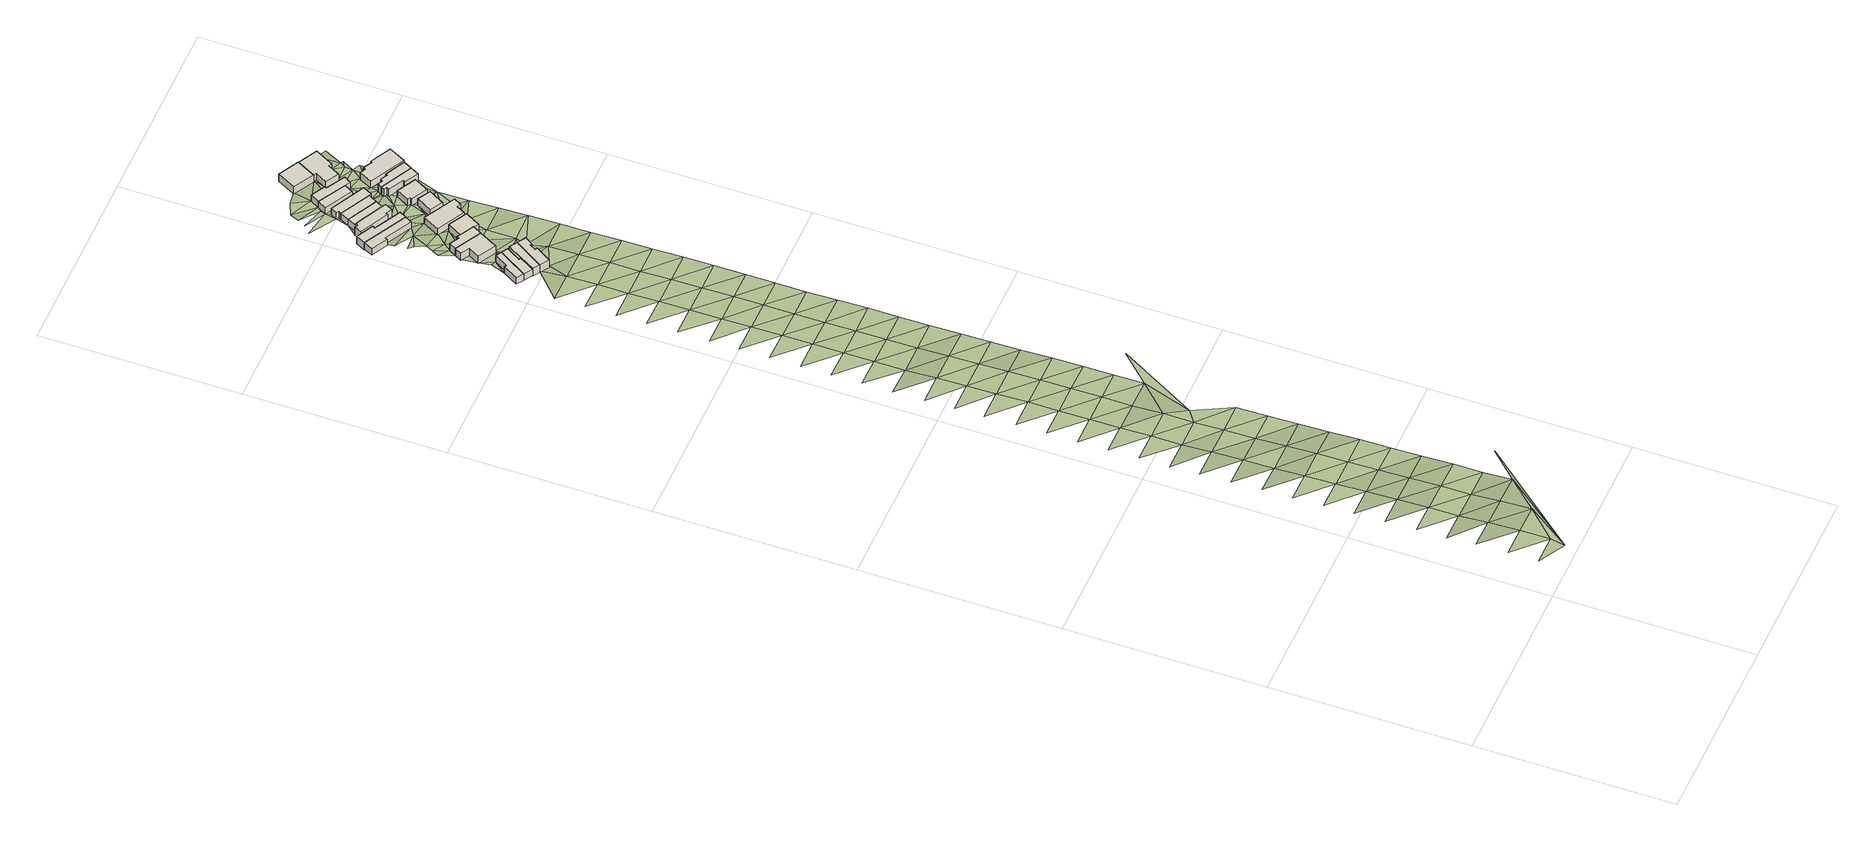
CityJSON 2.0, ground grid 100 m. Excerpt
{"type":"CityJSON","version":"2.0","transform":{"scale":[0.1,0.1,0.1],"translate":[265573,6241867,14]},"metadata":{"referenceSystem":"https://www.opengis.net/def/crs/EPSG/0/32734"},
"CityObjects":{
"building1":{"type":"Building","attributes":{"address":"24 Dove Street Salt River Cape Town","building":"house","building:levels":1,"building_height":4.1,"roof_height":21.85,"ground_height":17.75,"plus_code":"4FRW3F87+RH6"},"geometry":[{"type":"Solid","lod":"1","boundaries":[[[[0,1,2,3]],[[1,4,5,2]],[[4,6,7,5]],[[6,8,9,7]],[[8,10,11,9]],[[10,0,3,11]],[[3,2,5,7,9,11]],[[10,8,6,4,1,0]]]]}]},
"building2":{"type":"Building","attributes":{"address":"22 Dove Street Salt River Cape Town","building":"house","building:levels":1,"building_height":4.1,"roof_height":21.85,"ground_height":17.75,"plus_code":"4FRW3F87+RHH"},"geometry":[{"type":"Solid","lod":"1","boundaries":[[[[0,12,13,3]],[[12,14,15,13]],[[14,16,17,15]],[[16,18,19,17]],[[18,1,2,19]],[[1,0,3,2]],[[3,13,15,17,19,2]],[[1,18,16,14,12,0]]]]}]},
"building3":{"type":"Building","attributes":{"address":"20 Dove Street Salt River Cape Town","building":"house","building:levels":1,"building_height":4.1,"roof_height":22.31,"ground_height":18.21,"plus_code":"4FRW3F87+QHX"},"geometry":[{"type":"Solid","lod":"1","boundaries":[[[[20,21,22,23]],[[21,24,25,22]],[[24,26,27,25]],[[26,28,29,27]],[[28,20,23,29]],[[23,22,25,27,29]],[[28,26,24,21,20]]]]}]},
"building4":{"type":"Building","attributes":{"address":"18 Dove Street Salt River Cape Town","building":"house","building:levels":1,"building_height":4.1,"roof_height":22.31,"ground_height":18.21,"plus_code":"4FRW3F87+QJV"},"geometry":[{"type":"Solid","lod":"1","boundaries":[[[[21,30,31,22]],[[30,32,33,31]],[[32,34,35,33]],[[34,36,37,35]],[[36,38,39,37]],[[38,40,41,39]],[[40,24,25,41]],[[24,21,22,25]],[[22,31,33,35,37,39,41,25]],[[24,40,38,36,34,32,30,21]]]]}]},
"building5":{"type":"Building","attributes":{"address":"46 Chatham Road Salt River Cape Town","building":"house","building:levels":1,"building_height":4.1,"roof_height":21.6,"ground_height":17.5,"plus_code":"4FRW3F87+VJJ"},"geometry":[{"type":"Solid","lod":"1","boundaries":[[[[42,43,44,45]],[[43,46,47,44]],[[46,48,49,47]],[[48,50,51,49]],[[50,52,53,51]],[[52,42,45,53]],[[45,44,47,49,51,53]],[[52,50,48,46,43,42]]]]}]},
"building6":{"type":"Building","attributes":{"address":"44 Chatham Road Salt River Cape Town","building":"house","building:levels":1,"building_height":4.1,"roof_height":21.6,"ground_height":17.5,"plus_code":"4FRW3F87+WJ2"},"geometry":[{"type":"Solid","lod":"1","boundaries":[[[[42,54,55,45]],[[54,56,57,55]],[[56,58,59,57]],[[58,60,61,59]],[[60,62,63,61]],[[62,43,44,63]],[[43,42,45,44]],[[45,55,57,59,61,63,44]],[[43,62,60,58,56,54,42]]]]}]},
"building7":{"type":"Building","attributes":{"address":"59 Kingsley Road Salt River Cape Town","building":"house","building:levels":1,"building_height":4.1,"roof_height":20.29,"ground_height":16.19,"plus_code":"4FRW3F97+2HJ"},"geometry":[{"type":"Solid","lod":"1","boundaries":[[[[64,65,66,67]],[[65,68,69,66]],[[68,70,71,69]],[[70,72,73,71]],[[72,74,75,73]],[[74,64,67,75]],[[67,66,69,71,73,75]],[[74,72,70,68,65,64]]]]}]},
"building8":{"type":"Building","attributes":{"address":"57 Kingsley Road Salt River Cape Town","building":"house","building:levels":1,"building_height":4.1,"roof_height":20.28,"ground_height":16.18,"plus_code":"4FRW3F97+2HX"},"geometry":[{"type":"Solid","lod":"1","boundaries":[[[[76,77,75,67]],[[77,78,79,75]],[[78,80,81,79]],[[80,82,83,81]],[[82,84,85,83]],[[84,76,67,85]],[[67,75,79,81,83,85]],[[84,82,80,78,77,76]]]]}]},
"building9":{"type":"Building","attributes":{"address":"42A Chatham Road Salt River Cape Town","building":"house","building:levels":1,"building_height":4.1,"roof_height":20.75,"ground_height":16.65,"plus_code":"4FRW3F87+WJH"},"geometry":[{"type":"Solid","lod":"1","boundaries":[[[[86,87,88,89]],[[87,90,91,88]],[[90,92,93,91]],[[92,94,95,93]],[[94,86,89,95]],[[89,88,91,93,95]],[[94,92,90,87,86]]]]}]},
"building10":{"type":"Building","attributes":{"address":"55 Kingsley Road Salt River Cape Town","building":"house","building:levels":1,"building_height":4.1,"roof_height":20.28,"ground_height":16.18,"plus_code":"4FRW3F97+3H9"},"geometry":[{"type":"Solid","lod":"1","boundaries":[[[[96,97,98,99]],[[97,100,101,98]],[[100,102,103,101]],[[102,104,105,103]],[[104,106,107,105]],[[106,108,109,107]],[[108,110,111,109]],[[110,112,113,111]],[[112,96,99,113]],[[99,98,101,103,105,107,109,111,113]],[[112,110,108,106,104,102,100,97,96]]]]}]},
"building11":{"type":"Building","attributes":{"address":"53 Kingsley Road Salt River Cape Town","building":"house","building:levels":1,"building_height":4.1,"roof_height":19.21,"ground_height":15.11,"plus_code":"4FRW3F97+3JM"},"geometry":[{"type":"Solid","lod":"1","boundaries":[[[[114,96,115,116]],[[96,112,117,115]],[[112,118,119,117]],[[118,114,116,119]],[[116,115,117,119]],[[118,112,96,114]]]]}]},
"building12":{"type":"Building","attributes":{"address":"42 Chatham Road Salt River Cape Town","building":"house","building:levels":1,"building_height":4.1,"roof_height":20.31,"ground_height":16.21,"plus_code":"4FRW3F87+XJH"},"geometry":[{"type":"Solid","lod":"1","boundaries":[[[[120,121,122,123]],[[121,124,125,122]],[[124,126,127,125]],[[126,128,129,127]],[[128,130,131,129]],[[130,120,123,131]],[[123,122,125,127,129,131]],[[130,128,126,124,121,120]]]]}]},
"building13":{"type":"Building","attributes":{"address":"51 Kingsley Road Salt River Cape Town","building":"house","building:levels":1,"building_height":4.1,"roof_height":19.21,"ground_height":15.11,"plus_code":"4FRW3F97+3JV"},"geometry":[{"type":"Solid","lod":"1","boundaries":[[[[132,114,116,133]],[[114,118,119,116]],[[118,134,135,119]],[[134,132,133,135]],[[133,116,119,135]],[[134,118,114,132]]]]}]},
"building14":{"type":"Building","attributes":{"address":"49 Kingsley Road Salt River Cape Town","building":"house","building:levels":1,"building_height":4.1,"roof_height":19.21,"ground_height":15.11,"plus_code":"4FRW3F97+4J8"},"geometry":[{"type":"Solid","lod":"1","boundaries":[[[[132,134,135,133]],[[134,136,137,135]],[[136,138,139,137]],[[138,140,141,139]],[[140,142,143,141]],[[142,144,145,143]],[[144,132,133,145]],[[133,135,137,139,141,143,145]],[[144,142,140,138,136,134,132]]]]}]},
"building15":{"type":"Building","attributes":{"address":"Salt River Cape Town","building":"house","building:levels":1,"building_height":4.1,"roof_height":19.21,"ground_height":15.11,"plus_code":"4FRW3F97+4JW"},"geometry":[{"type":"Solid","lod":"1","boundaries":[[[[146,147,148,149]],[[147,150,151,148]],[[150,152,153,151]],[[152,146,149,153]],[[149,148,151,153]],[[152,150,147,146]]]]}]},
"building16":{"type":"Building","attributes":{"address":"40 Chatham Road Salt River Cape Town","building":"house","building:levels":1,"building_height":4.1,"roof_height":20.31,"ground_height":16.21,"plus_code":"4FRW3F87+XMW"},"geometry":[{"type":"Solid","lod":"1","boundaries":[[[[154,155,156,157]],[[155,158,159,156]],[[158,160,161,159]],[[160,154,157,161]],[[157,156,159,161]],[[160,158,155,154]]]]}]},
"building17":{"type":"Building","attributes":{"address":"Salt River Cape Town","building":"house","building:levels":1,"building_height":4.1,"roof_height":19.21,"ground_height":15.11,"plus_code":"4FRW3F97+5M2"},"geometry":[{"type":"Solid","lod":"1","boundaries":[[[[146,152,153,149]],[[152,162,163,153]],[[162,164,165,163]],[[164,166,167,165]],[[166,168,169,167]],[[168,170,171,169]],[[170,146,149,171]],[[149,153,163,165,167,169,171]],[[170,168,166,164,162,152,146]]]]}]},
"building18":{"type":"Building","attributes":{"address":"38 Chatham Road Salt River Cape Town","building":"house","building:levels":1,"building_height":4.1,"roof_height":19.81,"ground_height":15.71,"plus_code":"4FRW3F97+2PC"},"geometry":[{"type":"Solid","lod":"1","boundaries":[[[[172,173,174,175]],[[173,176,177,174]],[[176,178,179,177]],[[178,180,181,179]],[[180,182,183,181]],[[182,172,175,183]],[[175,174,177,179,181,183]],[[182,180,178,176,173,172]]]]}]},
"building19":{"type":"Building","attributes":{"address":"Chatham Road Salt River Cape Town","building":"house","building:levels":1,"building_height":4.1,"roof_height":19.81,"ground_height":15.71,"plus_code":"4FRW3F97+3P3"},"geometry":[{"type":"Solid","lod":"1","boundaries":[[[[184,185,186,187]],[[185,188,189,186]],[[188,190,191,189]],[[190,192,193,191]],[[192,194,195,193]],[[194,196,197,195]],[[196,198,199,197]],[[198,184,187,199]],[[187,186,189,191,193,195,197,199]],[[198,196,194,192,190,188,185,184]]]]}]},
"building20":{"type":"Building","attributes":{"address":"43 Kingsley Road Salt River Cape Town","building":"house","building:levels":1,"building_height":4.1,"roof_height":18.64,"ground_height":14.54,"plus_code":"4FRW3F97+6M7"},"geometry":[{"type":"Solid","lod":"1","boundaries":[[[[200,201,202,203]],[[201,204,205,202]],[[204,206,207,205]],[[206,200,203,207]],[[203,202,205,207]],[[206,204,201,200]]]]}]},
"building21":{"type":"Building","attributes":{"address":"Chatham Road Salt River Cape Town","building":"house","building:levels":1,"building_height":4.1,"roof_height":19.81,"ground_height":15.71,"plus_code":"4FRW3F97+3P8"},"geometry":[{"type":"Solid","lod":"1","boundaries":[[[[208,209,210,187]],[[209,211,212,210]],[[211,213,214,212]],[[213,215,216,214]],[[215,217,218,216]],[[217,219,220,218]],[[219,221,186,220]],[[221,208,187,186]],[[187,210,212,214,216,218,220,186]],[[221,219,217,215,213,211,209,208]]]]}]},
"building22":{"type":"Building","attributes":{"address":"78 Pope Street Salt River Cape Town","building":"house","building:levels":1,"building_height":4.1,"roof_height":18.45,"ground_height":14.35,"plus_code":"4FRW3F97+5PR"},"geometry":[{"type":"Solid","lod":"1","boundaries":[[[[222,223,224,225]],[[223,226,227,224]],[[226,228,229,227]],[[228,230,231,229]],[[230,232,233,231]],[[232,234,235,233]],[[234,236,237,235]],[[236,222,225,237]],[[225,224,227,229,231,233,235,237]],[[236,234,232,230,228,226,223,222]]]]}]},
"building23":{"type":"Building","attributes":{"address":"32 Chatham Road Salt River Cape Town","building":"house","building:levels":1,"building_height":4.1,"roof_height":18.91,"ground_height":14.81,"plus_code":"4FRW3F97+3QJ"},"geometry":[{"type":"Solid","lod":"1","boundaries":[[[[238,239,240,241]],[[239,242,243,240]],[[242,244,245,243]],[[244,246,247,245]],[[246,248,249,247]],[[248,250,251,249]],[[250,252,253,251]],[[252,238,241,253]],[[241,240,243,245,247,249,251,253]],[[252,250,248,246,244,242,239,238]]]]}]},
"terrain1":{"type":"TINRelief","geometry":[{"type":"CompositeSurface","lod":"1","boundaries":[[[254,255,256]],[[255,257,258]],[[259,260,257]],[[255,254,261]],[[262,263,259]],[[257,255,261]],[[259,257,261]],[[262,264,265]],[[266,262,259]],[[267,268,264]],[[259,261,266]],[[254,269,261]],[[270,264,262]],[[271,272,267]],[[270,262,266]],[[267,264,273]],[[274,275,271]],[[273,264,270]],[[266,261,269]],[[276,271,267]],[[277,278,274]],[[266,269,270]],[[276,267,273]],[[254,279,269]],[[280,274,271]],[[281,282,277]],[[273,270,283]],[[280,271,276]],[[283,270,269]],[[277,274,284]],[[281,285,286]],[[276,273,287]],[[284,274,280]],[[287,273,283]],[[288,281,277]],[[289,290,285]],[[276,291,280]],[[288,277,284]],[[291,276,287]],[[292,285,281]],[[293,294,289]],[[284,280,295]],[[292,281,288]],[[295,280,291]],[[289,285,296]],[[297,298,293]],[[288,284,299]],[[296,285,292]],[[299,284,295]],[[300,293,289]],[[297,301,302]],[[288,303,292]],[[300,289,296]],[[303,288,299]],[[304,297,293]],[[301,305,306]],[[296,292,307]],[[304,293,300]],[[292,303,307]],[[301,297,308]],[[305,309,310]],[[300,296,311]],[[308,297,304]],[[296,307,311]],[[312,305,301]],[[309,313,314]],[[315,304,300]],[[301,308,312]],[[304,316,308]],[[315,300,311]],[[317,309,305]],[[313,318,319]],[[316,304,315]],[[317,305,312]],[[313,309,320]],[[318,321,322]],[[320,309,317]],[[316,323,308]],[[323,312,308]],[[324,318,313]],[[321,325,326]],[[323,317,312]],[[324,313,320]],[[327,321,318]],[[325,328,329]],[[320,317,330]],[[327,318,324]],[[323,330,317]],[[325,321,331]],[[328,332,333]],[[334,324,320]],[[335,323,316]],[[331,321,327]],[[330,334,320]],[[336,328,325]],[[337,332,338]],[[339,327,324]],[[325,331,336]],[[334,339,324]],[[340,332,328]],[[341,338,342]],[[331,327,343]],[[328,336,340]],[[339,343,327]],[[344,338,332]],[[345,346,342]],[[336,331,347]],[[344,332,340]],[[343,347,331]],[[342,338,348]],[[349,350,345]],[[351,340,336]],[[348,338,344]],[[347,351,336]],[[352,345,342]],[[349,353,354]],[[355,344,340]],[[342,348,352]],[[351,355,340]],[[356,349,345]],[[357,358,353]],[[348,344,359]],[[356,345,352]],[[355,359,344]],[[360,353,349]],[[361,362,357]],[[363,352,348]],[[360,349,356]],[[359,363,348]],[[353,364,357]],[[365,366,361]],[[367,356,352]],[[364,353,360]],[[363,367,352]],[[368,361,357]],[[365,369,370]],[[360,356,371]],[[368,357,364]],[[367,371,356]],[[365,361,372]],[[369,373,374]],[[375,364,360]],[[372,361,368]],[[373,376,374]],[[371,375,360]],[[377,369,365]],[[378,368,364]],[[377,365,372]],[[375,378,364]],[[369,379,373]],[[380,376,373]],[[4,8,6]],[[372,368,381]],[[379,369,377]],[[4,382,8]],[[378,381,368]],[[383,382,4]],[[380,373,384]],[[385,377,372]],[[384,373,379]],[[386,387,383]],[[14,18,16]],[[383,4,388]],[[381,385,372]],[[4,1,388]],[[14,389,18]],[[43,62,390]],[[391,390,62]],[[1,18,388]],[[392,379,377]],[[380,393,394]],[[18,389,388]],[[393,380,384]],[[394,395,396]],[[385,392,377]],[[397,396,395]],[[391,62,398]],[[391,398,399]],[[393,395,394]],[[62,60,58]],[[62,58,398]],[[384,379,400]],[[401,402,403]],[[388,389,404]],[[402,401,399]],[[389,24,404]],[[393,40,395]],[[392,400,379]],[[398,405,399]],[[70,406,407]],[[408,388,404]],[[40,404,24]],[[405,402,399]],[[398,58,94]],[[409,393,384]],[[407,406,402]],[[56,94,58]],[[405,398,94]],[[400,409,384]],[[410,411,412]],[[393,413,40]],[[414,410,415]],[[404,416,408]],[[114,417,96]],[[418,408,419]],[[402,405,128]],[[416,419,408]],[[407,402,128]],[[415,410,412]],[[420,412,411]],[[404,40,421]],[[409,413,393]],[[94,422,405]],[[147,423,142]],[[128,424,407]],[[132,142,114]],[[92,419,416]],[[416,404,421]],[[420,415,412]],[[421,40,413]],[[144,142,132]],[[425,426,147]],[[92,422,94]],[[427,428,415]],[[429,424,128]],[[420,427,415]],[[147,142,140]],[[430,431,146]],[[420,424,429]],[[146,431,425]],[[429,128,432]],[[433,92,416]],[[434,432,128]],[[147,146,425]],[[435,427,420]],[[433,416,421]],[[422,92,436]],[[430,146,170]],[[429,437,420]],[[435,438,427]],[[140,150,147]],[[439,430,170]],[[118,440,438]],[[441,422,436]],[[442,429,432]],[[128,443,434]],[[444,435,420]],[[444,420,437]],[[118,438,435]],[[437,429,442]],[[436,92,445]],[[433,445,92]],[[446,444,437]],[[150,140,138]],[[447,439,170]],[[134,118,136]],[[118,435,448]],[[449,435,444]],[[445,443,436]],[[448,136,118]],[[437,442,450]],[[451,434,443]],[[452,435,449]],[[435,452,448]],[[450,442,160]],[[434,451,160]],[[448,185,136]],[[445,451,443]],[[453,447,170]],[[452,454,448]],[[136,455,138]],[[453,170,168]],[[455,136,185]],[[166,456,168]],[[162,150,138]],[[162,152,150]],[[451,450,160]],[[449,457,452]],[[456,458,168]],[[164,456,166]],[[138,455,459]],[[138,459,162]],[[449,460,457]],[[453,168,458]],[[460,449,172]],[[451,172,450]],[[215,455,217]],[[455,215,459]],[[458,456,461]],[[461,456,164]],[[162,459,462]],[[463,453,458]],[[462,164,162]],[[211,459,215]],[[451,464,172]],[[464,460,172]],[[211,215,213]],[[465,461,164]],[[465,164,462]],[[466,459,211]],[[462,467,468]],[[461,469,470]],[[462,468,465]],[[461,471,469]],[[471,461,465]],[[472,465,468]],[[473,474,468]],[[472,468,474]],[[475,469,471]],[[465,476,471]],[[471,476,475]],[[236,469,475]],[[475,477,236]]]}]}
},
"vertices":[
[98,5056,38],[188,5202,38],[188,5202,79],[98,5056,79],[159,5217,38],[159,5217,79],[119,5150,38],[119,5150,79],[109,5156,38],[109,5156,79],[63,5080,38],[63,5080,79],
[141,5030,38],[141,5030,79],[186,5105,38],[186,5105,79],[176,5111,38],[176,5111,79],[220,5182,38],[220,5182,79],
[141,5030,34],[174,5008,34],[174,5008,83],[141,5030,83],[268,5156,34],[268,5156,83],[231,5179,34],[231,5179,83],[186,5105,34],[186,5105,83],
[219,4980,34],[219,4980,83],[268,5058,34],[268,5058,83],[257,5065,34],[257,5065,83],[275,5094,34],[275,5094,83],[283,5089,34],[283,5089,83],[309,5130,34],[309,5130,83],
[268,5333,30],[137,5405,30],[137,5405,76],[268,5333,76],[116,5370,30],[116,5370,76],[158,5347,30],[158,5347,76],[127,5290,30],[127,5290,76],[218,5240,30],[218,5240,76],
[294,5378,30],[294,5378,76],[227,5415,30],[227,5415,76],[207,5425,30],[207,5425,76],[201,5415,30],[201,5415,76],[156,5440,30],[156,5440,76],
[30,5808,22],[6,5763,22],[6,5763,63],[30,5808,63],[87,5719,22],[87,5719,63],[93,5730,22],[93,5730,63],[229,5657,22],[229,5657,63],[248,5691,22],[248,5691,63],
[30,5808,15],[248,5691,15],[267,5725,15],[267,5725,63],[133,5797,15],[133,5797,63],[140,5809,15],[140,5809,63],[55,5854,15],[55,5854,63],
[227,5415,26],[294,5378,26],[294,5378,68],[227,5415,68],[321,5363,26],[321,5363,68],[364,5440,26],[364,5440,68],[270,5491,26],[270,5491,68],
[126,5888,11],[120,5875,11],[120,5875,63],[126,5888,63],[105,5883,11],[105,5883,63],[87,5848,11],[87,5848,63],[233,5773,11],[233,5773,63],[237,5782,11],[237,5782,63],[268,5766,11],[268,5766,63],[288,5805,11],[288,5805,63],[276,5811,11],[276,5811,63],
[148,5933,11],[126,5888,52],[148,5933,52],[276,5811,52],[299,5854,11],[299,5854,52],
[370,5453,22],[393,5496,22],[393,5496,63],[370,5453,63],[412,5486,22],[412,5486,63],[434,5526,22],[434,5526,63],[277,5611,22],[277,5611,63],[232,5528,22],[232,5528,63],
[171,5978,11],[171,5978,52],[322,5898,11],[322,5898,52],
[334,5893,11],[334,5893,52],[358,5939,11],[358,5939,52],[183,6030,11],[183,6030,52],[166,5997,11],[166,5997,52],[178,5990,11],[178,5990,52],
[202,6100,11],[177,6055,11],[177,6055,52],[202,6100,52],[316,5979,11],[316,5979,52],[340,6023,11],[340,6023,52],
[374,5681,20],[329,5602,20],[329,5602,63],[374,5681,63],[392,5567,20],[392,5567,63],[437,5646,20],[437,5646,63],
[367,6008,11],[367,6008,52],[388,6044,11],[388,6044,52],[295,6096,11],[295,6096,52],[300,6105,11],[300,6105,52],[228,6145,11],[228,6145,52],
[486,5737,17],[392,5788,17],[392,5788,58],[486,5737,58],[356,5723,17],[356,5723,58],[370,5716,17],[370,5716,58],[365,5708,17],[365,5708,58],[446,5664,17],[446,5664,58],
[546,5781,11],[387,5864,11],[387,5864,58],[546,5781,58],[377,5846,11],[377,5846,58],[391,5839,11],[391,5839,58],[384,5826,11],[384,5826,58],[459,5787,11],[459,5787,58],[453,5776,11],[453,5776,58],[523,5739,11],[523,5739,58],
[403,6276,0],[301,6332,0],[301,6332,46],[403,6276,46],[250,6237,0],[250,6237,46],[353,6182,0],[353,6182,46],
[546,5781,8],[567,5824,8],[567,5824,58],[468,5875,8],[468,5875,58],[464,5867,8],[464,5867,58],[429,5885,8],[429,5885,58],[423,5873,8],[423,5873,58],[399,5885,8],[399,5885,58],[387,5864,8],
[403,6276,3],[353,6182,3],[353,6182,44],[403,6276,44],[367,6174,3],[367,6174,44],[336,6115,3],[336,6115,44],[402,6079,3],[402,6079,44],[434,6139,3],[434,6139,44],[450,6131,3],[450,6131,44],[500,6224,3],[500,6224,44],
[409,5925,3],[586,5832,3],[586,5832,49],[409,5925,49],[630,5916,3],[630,5916,49],[525,5971,3],[525,5971,49],[521,5963,3],[521,5963,49],[476,5987,3],[476,5987,49],[470,5976,3],[470,5976,49],[443,5989,3],[443,5989,49],
[165,5,176],[183,80,174],[33,80,174],[183,230,172],[33,230,173],[183,385,164],[33,385,170],[333,230,166],[183,530,149],[33,530,153],[183,675,149],[33,675,153],[333,385,158],[183,830,143],[33,830,147],[484,385,152],[333,530,144],[183,980,137],[33,980,141],[333,675,144],[183,1130,131],[33,1130,134],[333,830,138],[183,1280,125],[33,1280,127],[634,530,135],[333,980,132],[183,1430,117],[33,1430,124],[484,530,140],[333,1130,128],[183,1580,112],[33,1580,118],[484,675,140],[333,1280,124],[183,1735,105],[33,1735,110],[484,830,134],[333,1430,116],[183,1880,98],[33,1880,100],[484,980,129],[333,1580,107],[183,2030,98],[33,2030,100],[484,1130,126],[333,1735,103],[183,2180,93],[33,2180,94],[484,1280,119],[333,1880,98],[183,2330,90],[33,2330,91],[484,1430,112],[333,2030,98],[183,2480,90],[33,2480,90],[484,1580,106],[333,2180,91],[183,2630,89],[33,2630,88],[484,1735,103],[394,1926,98],[333,2330,90],[183,2785,84],[33,2785,84],[333,2480,88],[183,2930,79],[33,2930,80],[484,2180,88],[333,2630,87],[183,3075,75],[33,3075,75],[333,2785,83],[183,3230,67],[33,3230,73],[484,2330,87],[333,2930,77],[183,3380,67],[33,3380,73],[484,2480,84],[634,2330,83],[333,3075,74],[33,3530,69],[183,3530,65],[484,2630,82],[333,3230,66],[33,3680,67],[183,3680,65],[484,2785,77],[333,3380,66],[183,3830,64],[33,3830,67],[484,2930,74],[333,3530,63],[183,3980,62],[33,3980,64],[484,3075,71],[333,3680,62],[183,4125,60],[33,4125,61],[484,3230,65],[333,3830,60],[183,4280,58],[33,4280,60],[484,3380,65],[333,3980,60],[183,4430,56],[33,4430,59],[484,3530,65],[333,4125,59],[183,4580,52],[33,4580,55],[484,3680,60],[333,4280,57],[183,4730,52],[33,4730,55],[484,3830,56],[333,4430,55],[183,4880,47],[33,4880,51],[484,3980,56],[174,5008,42],[333,4580,49],[484,4125,55],[333,4730,49],[219,4980,42],[484,4280,56],[133,5227,38],[127,5290,35],[333,4880,46],[484,4430,53],[158,5347,35],[116,5370,35],[218,5240,38],[231,5179,38],[105,5476,32],[123,5510,30],[484,4580,47],[333,5030,40],[268,5058,40],[283,5089,40],[257,5065,42],[275,5094,40],[183,5475,30],[144,5547,30],[484,4730,47],[121,5601,26],[183,5630,26],[100,5624,28],[333,5185,34],[232,5528,30],[92,5687,28],[229,5657,26],[268,5333,31],[484,4880,42],[140,5809,22],[133,5797,22],[183,5780,22],[484,5030,39],[87,5848,22],[233,5773,22],[333,5330,31],[105,5883,15],[294,5378,31],[321,5363,31],[267,5725,20],[484,5185,34],[370,5453,26],[33,6080,15],[248,5691,26],[183,6080,11],[71,6113,15],[268,5766,20],[237,5782,22],[333,5630,22],[119,6201,7],[94,6156,12],[329,5602,22],[484,5330,28],[392,5567,22],[333,5780,20],[412,5486,23],[365,5708,20],[288,5805,20],[183,6230,7],[276,5811,20],[393,5496,26],[374,5681,22],[434,5526,23],[356,5723,20],[484,5475,23],[370,5716,20],[250,6237,7],[377,5846,20],[392,5788,20],[446,5664,20],[484,5630,20],[384,5826,20],[353,6182,5],[391,5839,20],[399,5885,11],[333,6080,11],[459,5787,17],[336,6115,11],[409,5925,8],[453,5776,17],[402,6079,11],[443,5989,8],[367,6174,5],[523,5739,17],[481,6041,8],[586,5832,13],[470,5976,8],[476,5987,8],[450,6131,8],[434,6139,8],[484,6080,8],[519,6021,8],[521,5963,8],[525,5971,8],[501,6108,8],[514,6101,8],[550,6199,3]
]}
